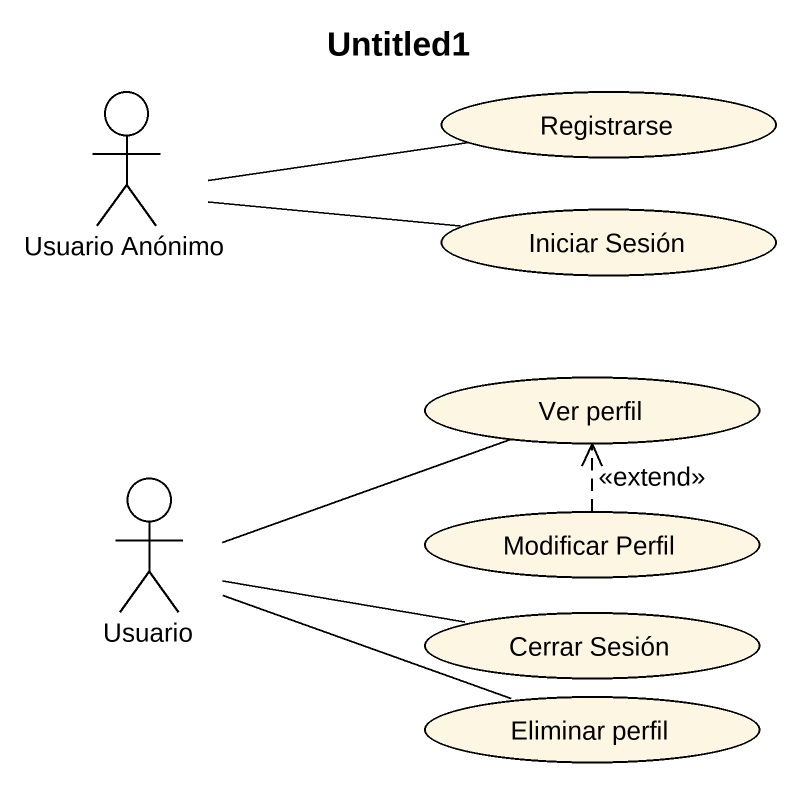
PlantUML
@startuml
title Untitled1
actor "Usuario Anónimo" as Usuario_Anónimo
usecase Registrarse
usecase "Iniciar Sesión" as Iniciar_Sesión
usecase "Ver perfil" as Ver_perfil
actor Usuario
usecase "Modificar Perfil" as Modificar_Perfil
usecase "Cerrar Sesión" as Cerrar_Sesión
usecase "Eliminar perfil" as Eliminar_perfil
Usuario_Anónimo -right- Registrarse
Usuario_Anónimo -right- Iniciar_Sesión
Usuario -right- Ver_perfil
Usuario -right- Cerrar_Sesión
Usuario -right- Eliminar_perfil
Modificar_Perfil .up.> Ver_perfil : <<extend>>
@enduml
